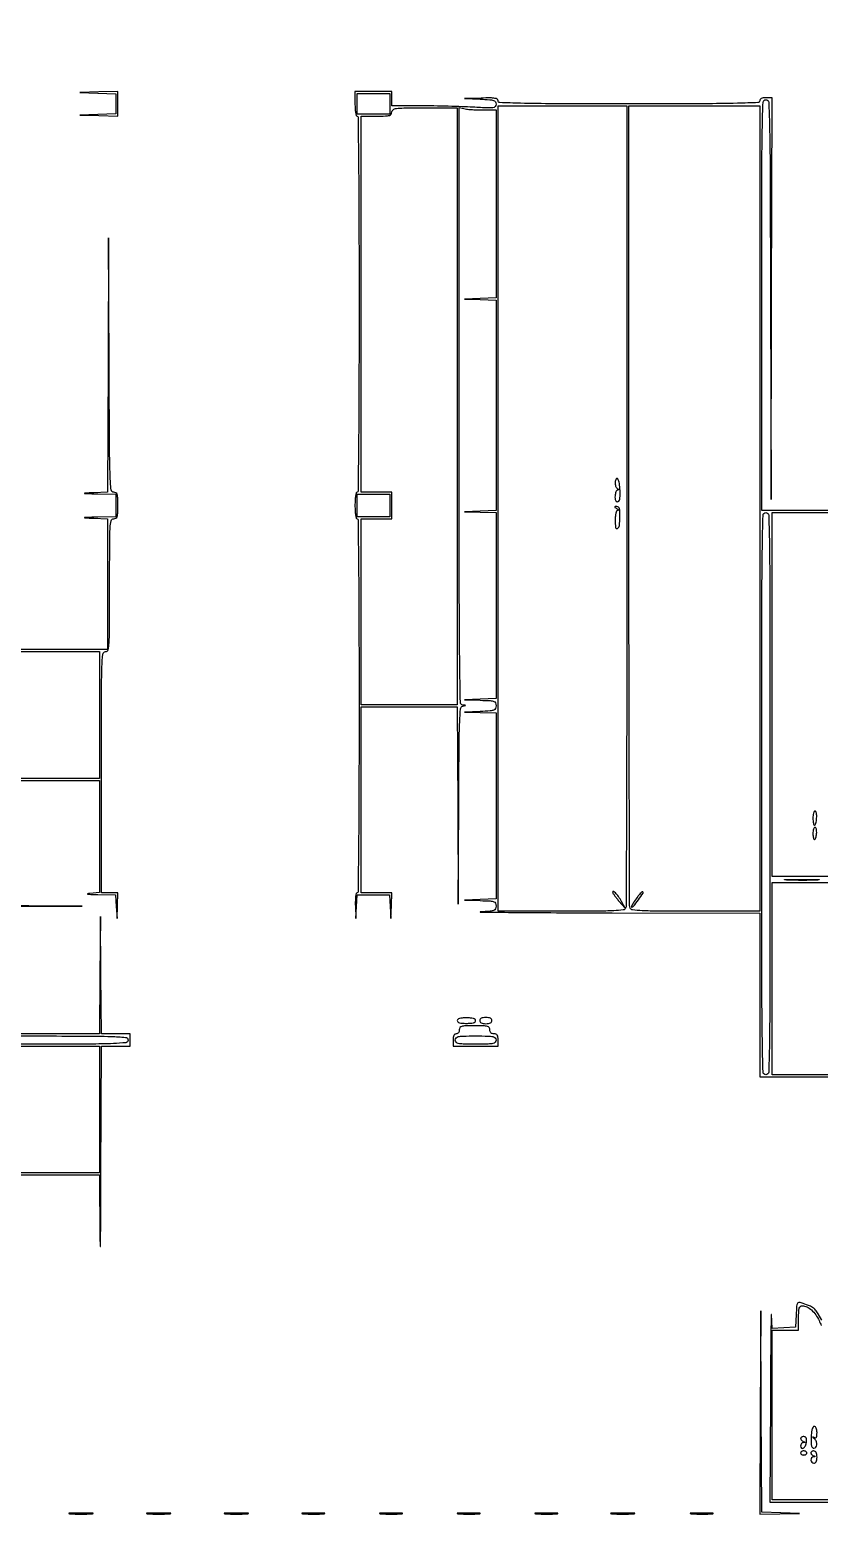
# Model space of a CAD drawing. Extents: x 23 to 255, y 40 to 184.
# Drawn here: x 103.8 to 136.5, y 39.8 to 101.3 of the extents above; entities that cross this region are included whole.
import ezdxf

# ---------------------------------------------------------------- set-up
doc = ezdxf.new("R2010")
doc.units = 0
doc.header["$MEASUREMENT"] = 0

msp = doc.modelspace()

# ---------------------------------------------------------------- linework, layer by layer
for points in [[(207.919475, 175.632891, 0.000007), (191.762556, 175.634099, 0.00002), (173.0434, 175.634494, 0.000013), (151.49745, 175.633531), (95.9364, 175.6296)], [(96.591991, 78.0858, -0.000015), (96.570667, 70.513747, -0.41338)], [(147.62164, 81.3852), (134.091, 81.3852), (134.091, 89.8875, -0.000257), (134.093891, 95.513902, -0.004705), (134.11257, 97.303239, -0.006505), (134.144671, 98.27985, -0.400842), (134.259783, 98.3898, -0.399559), (134.37486, 98.28037, -0.006807), (134.409748, 97.329637, -0.004835), (134.433114, 95.585194, -0.000266), (134.450555, 90.12015), (134.472543, 81.8505), (134.493271, 90.16245), (134.514, 98.4744), (134.2602, 98.4744, 0.033607), (134.148352, 98.466874, 0.082504), (134.06985, 98.442675, 0.12651), (134.023497, 98.402402, 0.152103), (134.0064, 98.3475, -0.40268), (133.930902, 98.268957, -0.004027), (133.08285, 98.242246, -0.005253), (131.699656, 98.224363, -0.000605), (128.592, 98.2206, -0.000605), (125.484344, 98.224363, -0.005253), (124.10115, 98.242246, -0.004027), (123.253098, 98.268957, -0.40268), (123.1776, 98.3475, 0.262596), (123.142079, 98.41047, 0.097169), (123.042963, 98.446636, 0.038794), (122.851504, 98.461715, 0.006359), (122.47965, 98.457375), (121.7817, 98.440349), (122.43735, 98.411516, -0.005852), (122.830704, 98.389603, -0.059825), (122.990778, 98.359338, -0.177897), (123.064828, 98.302047, -0.140974), (123.093, 98.204115, -0.179273), (123.056635, 98.105951, -0.185062), (122.965618, 98.056788, -0.044018), (122.758062, 98.048212, -0.002719), (122.14125, 98.080389, 0.00538), (121.690923, 98.101479, 0.002611), (121.114946, 98.119234, 0.002589), (120.514969, 98.131485, 0.00373), (119.98395, 98.135615), (118.7784, 98.136), (118.7784, 98.4321), (118.7784, 98.7282), (118.017, 98.7282), (117.2556, 98.7282), (117.2556, 98.2206, 0.015416), (117.261643, 98.02464, 0.025878), (117.280275, 97.86105, 0.024068), (117.306782, 97.738653, 0.339565), (117.3402, 97.713, -0.410769), (117.381614, 97.67207, -0.000226), (117.40342, 95.74605, -0.002), (117.419897, 93.347424, -0.000717), (117.4248, 89.9298, -0.000717), (117.419897, 86.512176, -0.002), (117.40342, 84.11355, -0.000226), (117.381614, 82.18753, -0.410769), (117.3402, 82.1466, 0.345347), (117.306315, 82.120027, 0.022017), (117.280004, 81.987975, 0.024301), (117.261552, 81.811294, 0.013867), (117.2556, 81.5967, 0.013867), (117.261552, 81.382106, 0.024301), (117.280004, 81.205425, 0.022017), (117.306315, 81.073373, 0.345347), (117.3402, 81.0468, -0.410749), (117.38161, 81.005878, -0.000228), (117.403419, 79.090425, -0.002011), (117.419897, 76.704786, -0.000721), (117.4248, 73.3059, -0.000721), (117.419897, 69.907014, -0.002011), (117.403419, 67.521375, -0.000228), (117.38161, 65.605922, -0.410749), (117.3402, 65.565, 0.347383), (117.306497, 65.538371, 0.026107), (117.284012, 65.415662, 0.026096), (117.271009, 65.246786, 0.013728), (117.271597, 65.03625), (117.287593, 64.5075), (117.318118, 64.99395), (117.348644, 65.4804), (118.017, 65.4804), (118.685356, 65.4804), (118.715882, 64.99395), (118.746407, 64.5075), (118.762403, 65.03625), (118.7784, 65.565), (118.1439, 65.565), (117.5094, 65.565), (117.5094, 69.4143), (117.5094, 73.2636), (119.496688, 73.2636), (121.483975, 73.2636), (121.506769, 69.18165), (121.529563, 65.0997), (121.549882, 69.175447, -0.000697), (121.565831, 71.676081, -0.008282), (121.589399, 72.644382, -0.013201), (121.625556, 73.180819, -0.315232), (121.71825, 73.289883, 0.001923), (121.817755, 73.316296, 0.339035), (121.824, 73.324447, 0.392517), (121.817565, 73.331381, 0.002113), (121.71825, 73.338386, -0.389525), (121.617669, 73.443847, -0.001716), (121.59162, 75.135256, -0.002783), (121.573425, 77.978102, -0.000209), (121.5702, 85.709667), (121.5702, 98.071134), (121.76055, 98.020122, 0.040159), (121.868791, 98.000251, 0.00822), (122.062731, 97.983756, 0.008606), (122.289366, 97.972143, 0.00799), (122.52195, 97.967955), (123.093, 97.9668), (123.093, 94.078759), (123.093, 90.190717), (122.43735, 90.161884), (121.7817, 90.133051), (122.43735, 90.116025), (123.093, 90.099), (123.093, 85.745659), (123.093, 81.392317), (122.43735, 81.363484), (121.7817, 81.334651), (122.43735, 81.317625), (123.093, 81.3006), (123.093, 77.454859), (123.093, 73.609117), (122.43735, 73.580284), (121.7817, 73.551451), (122.43735, 73.534425, -0.005024), (122.856445, 73.519327, -0.071239), (123.003431, 73.491319, -0.216228), (123.069488, 73.428982, -0.097423), (123.093, 73.309459, -0.099039), (123.069111, 73.190039, -0.210367), (123.00223, 73.126313, -0.070572), (122.853701, 73.095331, -0.005196), (122.43735, 73.072684), (121.7817, 73.043851), (122.43735, 73.026825), (123.093, 73.0098), (123.093, 69.164059), (123.093, 65.318317), (122.43735, 65.289484), (121.7817, 65.260651), (122.43735, 65.243625, -0.005024), (122.856445, 65.228527, -0.071239), (123.003431, 65.200519, -0.216228), (123.069488, 65.138182, -0.097423), (123.093, 65.018659, -0.099039), (123.069111, 64.899239, -0.210367), (123.00223, 64.835513, -0.070572), (122.853701, 64.804531, -0.005196), (122.43735, 64.781884, 0.972665), (122.437547, 64.769762, 0.000768), (123.7698, 64.756519, 0.000934), (125.593564, 64.744599, 0.000471), (127.89405, 64.736025), (134.0064, 64.719), (134.0064, 61.335), (134.0064, 57.951), (142.2972, 57.951)], [(101.9007, 70.218), (106.6806, 70.218), (106.6806, 67.896135), (106.6806, 65.574271), (106.27875, 65.542584, 0.036185), (106.187783, 65.52874, 0.833222), (106.188342, 65.515397, 0.026301), (106.323412, 65.503623, 0.003411), (106.612928, 65.495649), (107.348956, 65.4804), (107.379482, 64.99395), (107.410007, 64.5075), (107.426003, 65.03625), (107.442, 65.565), (107.1036, 65.565), (106.7652, 65.565), (106.7652, 70.5564, -0.000451), (106.768163, 73.843473, -0.008021), (106.787067, 74.902725, -0.017534), (106.824795, 75.449041, -0.384067), (106.9344, 75.5478, 0.343102), (107.036524, 75.627228, 0.046852), (107.081148, 75.912637, 0.014494), (107.100478, 76.507631, 0.000872), (107.1036, 78.2973, -0.000872), (107.106722, 80.086969, -0.014494), (107.126052, 80.681962, -0.046852), (107.170676, 80.967372, -0.343102), (107.2728, 81.0468, 0.134481), (107.362987, 81.071504, 0.186514), (107.414342, 81.136687, 0.067313), (107.437229, 81.27492, 0.007414), (107.442, 81.5967, 0.007435), (107.437222, 81.917986, 0.067024), (107.414367, 82.056451, 0.185627), (107.363172, 82.121804, 0.135625), (107.27344, 82.1466, -0.385718), (107.163279, 82.246436, -0.015503), (107.12388, 82.831361, -0.007566), (107.100166, 83.953957, -0.000432), (107.082438, 87.41295), (107.059996, 92.6793), (107.039498, 87.416815), (107.019, 82.154331), (106.44795, 82.124735, 0.000618), (106.068105, 82.104578, 0.851294), (106.067301, 82.097031, 0.06079), (106.114815, 82.090096, 0.000281), (106.61715, 82.07857), (107.3574, 82.062), (107.3574, 81.5967), (107.3574, 81.1314), (106.61715, 81.11483, 0.000281), (106.114815, 81.103304, 0.06079), (106.067301, 81.096369, 0.851294), (106.068105, 81.088822, 0.000618), (106.44795, 81.068665), (107.019, 81.039069), (107.019, 78.335735), (107.019, 75.6324), (102.0699, 75.6324)], [(102.7044, 53.8902), (106.678189, 53.8902), (106.701794, 51.24645, 0.013399), (106.712802, 50.938452, 0.961334), (106.724311, 50.938717, 0.002618), (106.736162, 52.007518, 0.000526), (106.7453, 53.91135), (106.7652, 59.22), (107.3574, 59.22), (107.9496, 59.22), (107.9496, 59.4738), (107.9496, 59.7276), (107.358697, 59.7276), (106.767795, 59.7276), (106.743998, 62.15985), (106.720201, 64.5921), (106.700401, 62.15985), (106.6806, 59.7276), (101.9007, 59.7276)], [(102.4506, 59.643, -0.000413), (106.020215, 59.640052, -0.007397), (107.16705, 59.621189, -0.015164), (107.764139, 59.584383, -0.387549), (107.865, 59.4738, -0.380257), (107.76842, 59.36517, -0.02016), (107.267513, 59.326526, -0.008679), (106.287088, 59.307579, -0.000491), (103.2543, 59.3046)], [(136.578917, 47.886924), (136.426995, 48.144108, 0.044078), (136.31468, 48.300881, 0.072662), (136.191925, 48.407672, 0.053136), (136.017719, 48.495009, 0.014171), (135.723701, 48.595787, 0.092031), (135.617844, 48.608371, 0.278587), (135.560697, 48.568549, 0.087035), (135.532053, 48.454057, 0.006025), (135.512201, 48.120634), (135.4869, 47.5875), (135.004409, 47.562246), (134.521918, 47.536993), (134.492229, 48.112146, 0.964956), (134.479735, 48.111947, 0.001719), (134.466393, 47.294425, 0.001506), (134.454419, 46.080848, 0.000719), (134.44597, 44.52075), (134.4294, 40.3542), (153.0837, 40.3542, -0.000295)], [(137.9826, 40.4388), (136.2483, 40.4388), (134.514, 40.4388), (134.514, 43.9497), (134.514, 47.4606), (135.0639, 47.4606), (135.6138, 47.4606), (135.6138, 47.9682, -0.009232), (135.618957, 48.24746, -0.062854), (135.641216, 48.383257, -0.160334), (135.687542, 48.450112, -0.16314), (135.764176, 48.4758, -0.114302), (135.951685, 48.432367, -0.06698), (136.144219, 48.303736, -0.058582), (136.320554, 48.107096, -0.048296), (136.459995, 47.862122, 0.006102), (136.553564, 47.659785, 0.124927)]]:
    msp.add_lwpolyline(points, format="xyb")
for points in [[(106.61715, 98.66521), (107.3574, 98.637013), (107.3574, 98.2206), (107.3574, 97.804187), (106.61715, 97.77599), (105.8769, 97.747793), (106.65945, 97.730397), (107.442, 97.713), (107.442, 98.2206), (107.442, 98.7282), (106.65945, 98.710803), (105.8769, 98.693407)], [(118.6938, 98.2206), (118.6938, 97.7976), (118.017, 97.7976), (117.3402, 97.7976), (117.3402, 98.2206), (117.3402, 98.6436), (118.017, 98.6436), (118.6938, 98.6436)], [(118.6938, 81.5967), (118.6938, 81.1314), (118.017, 81.1314), (117.3402, 81.1314), (117.3402, 81.5967), (117.3402, 82.062), (118.017, 82.062), (118.6938, 82.062)], [(106.6806, 56.5974), (106.6806, 53.9748), (102.7044, 53.9748), (98.7282, 53.9748), (98.7282, 56.5974), (98.7282, 59.22), (102.7044, 59.22), (106.6806, 59.22)], [(134.026734, 44.05545), (134.0064, 39.8466), (134.83125, 39.864158), (135.6561, 39.881716), (134.874345, 39.909622), (134.092591, 39.937528), (134.06983, 44.100914), (134.047069, 48.2643)]]:
    msp.add_lwpolyline(points, close=True)
for points in [[(121.4856, 85.6998), (121.4856, 73.3482), (119.4975, 73.3482), (117.5094, 73.3482), (117.5094, 77.1975), (117.5094, 81.0468), (118.1439, 81.0468), (118.7784, 81.0468), (118.7784, 81.5967), (118.7784, 82.1466), (118.1439, 82.1466), (117.5094, 82.1466), (117.5094, 89.9298), (117.5094, 97.713), (118.1439, 97.713, 0.005909), (118.521926, 97.717467, 0.059311), (118.677938, 97.73979, 0.180365), (118.750456, 97.791288, 0.150217), (118.7784, 97.8822, -0.254715), (118.830161, 97.977213, -0.112672), (118.96875, 98.027606, -0.029052), (119.27444, 98.047893, -0.002045), (120.132, 98.0514), (121.4856, 98.0514)], [(128.5074, 81.603619, -0.000291), (128.503706, 75.25513, -0.000479), (128.492316, 69.888316, -0.000026), (128.477158, 65.050348, -0.091056), (128.456049, 64.937419, -0.277596), (128.35602, 64.859331, -0.017778), (127.971054, 64.826248, -0.01123), (127.296787, 64.807557, -0.001314), (125.791149, 64.8036), (123.1776, 64.8036), (123.1776, 81.4698), (123.1776, 98.136), (125.8425, 98.136), (128.5074, 98.136)], [(134.0064, 81.4698), (134.0064, 64.8036), (131.350551, 64.8036, -0.00129), (129.819629, 64.807548, -0.011059), (129.135041, 64.826225, -0.017345), (128.743815, 64.859195, -0.278273), (128.643351, 64.937419, -0.091056), (128.622242, 65.050348, -0.000026), (128.607084, 69.888316, -0.000479), (128.595694, 75.25513, -0.000291), (128.592, 81.603619), (128.592, 98.136), (131.2992, 98.136), (134.0064, 98.136)], [(128.021741, 82.55208, 0.051411), (128.023863, 82.475071, 0.050706), (128.041629, 82.39974, 0.055239), (128.071396, 82.337046, 0.113218), (128.109411, 82.298552, -0.035895), (128.143552, 82.273242, -0.164022), (128.155988, 82.252301, -0.35199), (128.148893, 82.238198, -0.103628), (128.123545, 82.232495, 0.226432), (128.088556, 82.215155, 0.062804), (128.056203, 82.161169, 0.050211), (128.030935, 82.083387, 0.034443), (128.017526, 81.9915, 0.033669), (128.016604, 81.886036, 0.086092), (128.033986, 81.811913, 0.136543), (128.068899, 81.768161, 0.15776), (128.119462, 81.7518, 0.229363), (128.175488, 81.778928, 0.1117), (128.210631, 81.852341, 0.051739), (128.227004, 81.987435, 0.011921), (128.225482, 82.217182, 0.031884), (128.197795, 82.510195, 0.097454), (128.129226, 82.696732, 0.57497), (128.064768, 82.695483, 0.108576)], [(128.0844, 81.4698, -0.031526), (128.127352, 81.438036, -0.123468), (128.146509, 81.411501, -0.344938), (128.141488, 81.394342, -0.153168), (128.117636, 81.386495, 0.288241), (128.079949, 81.362068, 0.048987), (128.050355, 81.277476, 0.038751), (128.030387, 81.154654, 0.020931), (128.023971, 81.001479, 0.029786), (128.042748, 80.68657, 0.540877), (128.117904, 80.649328, 0.234332), (128.196424, 80.76947, 0.024152), (128.220888, 81.117269, 0.012029), (128.220404, 81.344652, 0.064376), (128.20133, 81.466922, 0.149698), (128.160268, 81.529525, 0.177473), (128.093988, 81.553105, 0.012346), (128.016388, 81.550451, 0.364273), (128.003061, 81.537847, 0.275556), (128.011701, 81.518665, 0.009029)], [(134.4294, 69.6681, -0.000185), (134.426545, 61.945015, -0.003451), (134.407942, 59.510813, -0.003609), (134.37833, 58.150355, -0.40575), (134.2602, 58.0356, -0.40575), (134.14207, 58.150355, -0.003609), (134.112458, 59.510813, -0.003451), (134.093855, 61.945015, -0.000185), (134.091, 69.6681, -0.000185), (134.093855, 77.391185, -0.003451), (134.112458, 79.825387, -0.003609), (134.14207, 81.185845, -0.40575), (134.2602, 81.3006, -0.40575), (134.37833, 81.185845, -0.003609), (134.407942, 79.825387, -0.003451), (134.426545, 77.391185, -0.000185)], [(106.6806, 72.9252), (106.6806, 70.3026), (102.0699, 70.3026, -0.001349), (100.173107, 70.307718, -0.002929), (98.716314, 70.324112, -0.000406), (97.494019, 70.346022, -0.408737), (97.4592, 70.381499, 0.170109), (97.447258, 70.415584, 0.058089), (97.409498, 70.452996, 0.0497), (97.354753, 70.487732, 0.039709), (97.29, 70.5141, -0.257885), (97.188891, 70.620759, -0.046909), (97.143843, 70.899601, -0.015565), (97.124132, 71.457895, -0.001041), (97.1208, 73.057801), (97.1208, 75.5478), (101.9007, 75.5478), (106.6806, 75.5478)], [(136.206, 68.6529, 0.021431), (136.210867, 68.539413, 0.034466), (136.225772, 68.443779, 0.038234), (136.247177, 68.374571, 0.307807), (136.273309, 68.3568, 0.292858), (136.300644, 68.374313, 0.036184), (136.326703, 68.443779, 0.033535), (136.348043, 68.539427, 0.021309), (136.360559, 68.6529, 0.027804), (136.361881, 68.766371, 0.044924), (136.349013, 68.862021, 0.05756), (136.325484, 68.928852, 0.286821), (136.29325, 68.949, 0.273269), (136.259625, 68.92914, 0.054357), (136.23163, 68.862021, 0.043786), (136.212333, 68.766353, 0.027888)], [(136.206, 68.0184, 0.024789), (136.210825, 67.92114, 0.039397), (136.225565, 67.839154, 0.046828), (136.246856, 67.780868, 0.289443), (136.272605, 67.7646, 0.273944), (136.299601, 67.780591, 0.043716), (136.325325, 67.839154, 0.038035), (136.346305, 67.921154, 0.024603), (136.358549, 68.0184, 0.032026), (136.359718, 68.115642, 0.051203), (136.346961, 68.197646, 0.06845), (136.323538, 68.254094, 0.26623), (136.291944, 68.2722, 0.252544), (136.25893, 68.254389, 0.063787), (136.231246, 68.197646, 0.049538), (136.212256, 68.115624, 0.03214)], [(136.400217, 66.094462, -0.007659), (136.119333, 66.085352, -0.004233), (135.776036, 66.082387, -0.00422), (135.427986, 66.085266, -0.006772), (135.131217, 66.094246, -0.034402), (135.03754, 66.104837, -0.891547), (135.038202, 66.114723, -0.010022), (135.28598, 66.121587, -0.00187), (135.7407, 66.123365, -0.00193), (136.19616, 66.121685, -0.009062), (136.457896, 66.114964, -0.83955), (136.459207, 66.104951, -0.064206)], [(127.917476, 65.596509, 0.134663), (127.930781, 65.553272, 0.011886), (127.994975, 65.457402, 0.014873), (128.078989, 65.345394, 0.011036), (128.178108, 65.2266), (128.436465, 64.9305), (128.281582, 65.211954, 0.023829), (128.159935, 65.410048, 0.039953), (128.03744, 65.562077, 0.098609), (127.954101, 65.621087, 0.553191)], [(128.961264, 65.41591, 0.005502), (128.812504, 65.206777, 0.022695), (128.729789, 65.0754, 0.042898), (128.693295, 64.995988, 0.519286), (128.709602, 64.9728, 0.232483), (128.783214, 65.008983, 0.007883), (128.981843, 65.275024, 0.006733), (129.174389, 65.549289, 0.360511), (129.168838, 65.608562, 0.366085), (129.144116, 65.610632, 0.032462), (129.091793, 65.56804, 0.030447), (129.028718, 65.501914, 0.017909)], [(121.4856, 60.2775, 0.229515), (121.509814, 60.227528, 0.095365), (121.578131, 60.192117, 0.053902), (121.694187, 60.170955, 0.018166), (121.8663, 60.1647, 0.018166), (122.038413, 60.170955, 0.053902), (122.154469, 60.192117, 0.095365), (122.222786, 60.227528, 0.229515), (122.247, 60.2775, 0.229515), (122.222786, 60.327472, 0.095365), (122.154469, 60.362883, 0.053902), (122.038413, 60.384045, 0.018166), (121.8663, 60.3903, 0.018166), (121.694187, 60.384045, 0.053902), (121.578131, 60.362883, 0.095365), (121.509814, 60.327472, 0.229515)], [(122.4162, 60.2775, 0.152103), (122.433297, 60.222598, 0.12651), (122.47965, 60.182325, 0.082504), (122.558152, 60.158126, 0.033607), (122.67, 60.1506, 0.033607), (122.781848, 60.158126, 0.082504), (122.86035, 60.182325, 0.12651), (122.906703, 60.222598, 0.152103), (122.9238, 60.2775, 0.152103), (122.906703, 60.332402, 0.12651), (122.86035, 60.372675, 0.082504), (122.781848, 60.396874, 0.033607), (122.67, 60.4044, 0.033607), (122.558152, 60.396874, 0.082504), (122.47965, 60.372675, 0.12651), (122.433297, 60.332402, 0.152103)], [(121.5702, 59.8968, -0.072314), (121.560736, 59.831708, -0.08892), (121.533188, 59.77695, -0.10214), (121.492009, 59.740561, -0.130775), (121.4433, 59.7276, 0.152103), (121.388398, 59.710503, 0.12651), (121.348125, 59.66415, 0.082504), (121.323926, 59.585648, 0.033607), (121.3164, 59.4738), (121.3164, 59.22), (122.247, 59.22), (123.1776, 59.22), (123.1776, 59.4738, 0.030703), (123.169795, 59.600778, 0.116834), (123.14235, 59.674725, 0.166173), (123.090912, 59.71411, 0.081208), (123.0084, 59.7276, -0.072254), (122.934531, 59.738331, -0.124864), (122.8815, 59.7699, -0.124864), (122.849931, 59.822931, -0.072254), (122.8392, 59.8968, 0.150217), (122.811256, 59.987712, 0.180365), (122.738738, 60.03921, 0.059311), (122.582726, 60.061533, 0.005909), (122.2047, 60.066, 0.005909), (121.826674, 60.061533, 0.059311), (121.670663, 60.03921, 0.180365), (121.598144, 59.987712, 0.150217)], [(123.093, 59.4738, -0.186821), (123.057285, 59.381551, -0.160003), (122.9661, 59.32998, -0.045528), (122.765904, 59.308598, -0.003852), (122.247, 59.3046, -0.003852), (121.728096, 59.308598, -0.045528), (121.5279, 59.32998, -0.160003), (121.436715, 59.381551, -0.186821), (121.401, 59.4738, -0.186821), (121.436715, 59.566049, -0.160003), (121.5279, 59.61762, -0.045528), (121.728096, 59.639002, -0.003852), (122.247, 59.643, -0.003852), (122.765904, 59.639002, -0.045528), (122.9661, 59.61762, -0.160003), (123.057285, 59.566049, -0.186821)], [(135.6984, 42.98385, 0.117038), (135.70619, 42.951027, 0.06394), (135.729464, 42.916546, 0.058299), (135.763711, 42.88572, 0.058288), (135.80415, 42.863629, -0.009076), (135.85997, 42.839918, -0.295955), (135.8676, 42.828156, -0.382689), (135.859427, 42.819042, -0.011437), (135.80415, 42.814279, 0.122652), (135.7638, 42.80148, 0.093971), (135.729464, 42.770214, 0.08494), (135.706364, 42.725329, 0.076604), (135.6984, 42.67365, 0.199289), (135.734531, 42.5866, 0.359367), (135.806763, 42.579793, 0.13574), (135.892911, 42.681053, 0.079484), (135.936669, 42.835274, 0.033762), (135.941947, 42.940037, 0.105459), (135.926127, 43.008433, 0.164572), (135.889064, 43.047143, 0.120811), (135.830919, 43.0614, 0.056584), (135.78023, 43.055645, 0.075989), (135.737328, 43.03862, 0.095143), (135.708565, 43.013435, 0.167003)], [(136.1321, 43.0332, 0.01145), (136.128016, 42.800311, 0.059778), (136.143956, 42.673222, 0.140367), (136.181971, 42.607303, 0.194597), (136.244523, 42.582, 0.215299), (136.331001, 42.621047, 0.166198), (136.371097, 42.717721, 0.115917), (136.348952, 42.849072, 0.087811), (136.26945, 42.972291, -0.004358), (136.212351, 43.034893, -0.184745), (136.206, 43.051495, -0.561535), (136.214063, 43.056411, -0.009535), (136.26945, 43.026518, 0.167018), (136.316325, 43.017844, 0.237978), (136.350287, 43.041847, 0.099958), (136.369911, 43.107846, 0.022444), (136.3752, 43.225607, 0.034374), (136.367826, 43.332747, 0.068198), (136.344862, 43.414563, 0.10066), (136.308882, 43.465994, 0.192241), (136.262777, 43.4844, 0.250146), (136.211453, 43.457009, 0.077259), (136.173201, 43.374932, 0.045265), (136.146571, 43.237532, 0.015135)], [(135.6984, 42.3846, 0.148195), (135.708177, 42.352337, 0.098894), (135.735677, 42.324851, 0.082425), (135.776786, 42.306319, 0.064853), (135.8253, 42.3, 0.064853), (135.873814, 42.306319, 0.082425), (135.914923, 42.324851, 0.098894), (135.942423, 42.352337, 0.148195), (135.9522, 42.3846, 0.148195), (135.942423, 42.416863, 0.098894), (135.914923, 42.444349, 0.082425), (135.873814, 42.462881, 0.064853), (135.8253, 42.4692, 0.064853), (135.776786, 42.462881, 0.082425), (135.735677, 42.444349, 0.098894), (135.708177, 42.416863, 0.148195)], [(136.1214, 42.39165, 0.117038), (136.12919, 42.358827, 0.06394), (136.152464, 42.324346, 0.058299), (136.186711, 42.29352, 0.058288), (136.22715, 42.271429, -0.009076), (136.28297, 42.247718, -0.295955), (136.2906, 42.235956, -0.382689), (136.282427, 42.226842, -0.011437), (136.22715, 42.222079, 0.221736), (136.149815, 42.179883, 0.180916), (136.123769, 42.08825, 0.170439), (136.163929, 41.997995, 0.206489), (136.2483, 41.9616, 0.152103), (136.303202, 41.978697, 0.12651), (136.343475, 42.02505, 0.082504), (136.367674, 42.103552, 0.033607), (136.3752, 42.2154, 0.033607), (136.367674, 42.327248, 0.082504), (136.343475, 42.40575, 0.12651), (136.303202, 42.452103, 0.152103), (136.2483, 42.4692, 0.059205), (136.199769, 42.463433, 0.078159), (136.158677, 42.44642, 0.096605), (136.131154, 42.42123, 0.160616)], [(105.47505, 39.868829, 0.01099), (105.677252, 39.859144, 0.006471), (105.9192, 39.856012, 0.006471), (106.161148, 39.859144, 0.01099), (106.36335, 39.868829, 0.067956), (106.417546, 39.880129, 0.813012), (106.416093, 39.890774, 0.014551), (106.237687, 39.898047, 0.002911), (105.9192, 39.899901, 0.002911), (105.600713, 39.898047, 0.014551), (105.422307, 39.890774, 0.813012), (105.420854, 39.880129, 0.067956)], [(108.68985, 39.868829, 0.01099), (108.892052, 39.859144, 0.006471), (109.134, 39.856012, 0.006471), (109.375948, 39.859144, 0.01099), (109.57815, 39.868829, 0.067956), (109.632346, 39.880129, 0.813012), (109.630893, 39.890774, 0.014551), (109.452487, 39.898047, 0.002911), (109.134, 39.899901, 0.002911), (108.815513, 39.898047, 0.014551), (108.637107, 39.890774, 0.813012), (108.635654, 39.880129, 0.067956)], [(111.90465, 39.868829, 0.01099), (112.106852, 39.859144, 0.006471), (112.3488, 39.856012, 0.006471), (112.590748, 39.859144, 0.01099), (112.79295, 39.868829, 0.067956), (112.847146, 39.880129, 0.813012), (112.845693, 39.890774, 0.014551), (112.667287, 39.898047, 0.002911), (112.3488, 39.899901, 0.002911), (112.030313, 39.898047, 0.014551), (111.851907, 39.890774, 0.813012), (111.850454, 39.880129, 0.067956)], [(115.122286, 39.868731, 0.010684), (115.322443, 39.859065, 0.00684), (115.55518, 39.855991, 0.006873), (115.783358, 39.859236, 0.012749), (115.968286, 39.869131, 0.11419), (116.004138, 39.880472, 0.736116), (116.001577, 39.891311, 0.014373), (115.825057, 39.89853, 0.003152), (115.5213, 39.900301, 0.003015), (115.218264, 39.898331, 0.016608), (115.055115, 39.890862, 0.841704), (115.054126, 39.880208, 0.048634)], [(118.337086, 39.868731, 0.010684), (118.537243, 39.859065, 0.00684), (118.76998, 39.855991, 0.006873), (118.998158, 39.859236, 0.012749), (119.183086, 39.869131, 0.11419), (119.218938, 39.880472, 0.736116), (119.216377, 39.891311, 0.014373), (119.039857, 39.89853, 0.003152), (118.7361, 39.900301, 0.003015), (118.433064, 39.898331, 0.016608), (118.269915, 39.890862, 0.841704), (118.268926, 39.880208, 0.048634)], [(121.551886, 39.868731, 0.010684), (121.752043, 39.859065, 0.00684), (121.98478, 39.855991, 0.006873), (122.212958, 39.859236, 0.012749), (122.397886, 39.869131, 0.11419), (122.433738, 39.880472, 0.736116), (122.431177, 39.891311, 0.014373), (122.254657, 39.89853, 0.003152), (121.9509, 39.900301, 0.003015), (121.647864, 39.898331, 0.016608), (121.484715, 39.890862, 0.841704), (121.483726, 39.880208, 0.048634)], [(124.766686, 39.868731, 0.010684), (124.966843, 39.859065, 0.00684), (125.19958, 39.855991, 0.006873), (125.427758, 39.859236, 0.012749), (125.612686, 39.869131, 0.11419), (125.648538, 39.880472, 0.736116), (125.645977, 39.891311, 0.014373), (125.469457, 39.89853, 0.003152), (125.1657, 39.900301, 0.003015), (124.862664, 39.898331, 0.016608), (124.699515, 39.890862, 0.841704), (124.698526, 39.880208, 0.048634)], [(127.89405, 39.868829, 0.01099), (128.096252, 39.859144, 0.006471), (128.3382, 39.856012, 0.006471), (128.580148, 39.859144, 0.01099), (128.78235, 39.868829, 0.067956), (128.836546, 39.880129, 0.813012), (128.835093, 39.890774, 0.014551), (128.656687, 39.898047, 0.002911), (128.3382, 39.899901, 0.002911), (128.019713, 39.898047, 0.014551), (127.841307, 39.890774, 0.813012), (127.839854, 39.880129, 0.067956)], [(131.196286, 39.868731, 0.010684), (131.396443, 39.859065, 0.00684), (131.62918, 39.855991, 0.006873), (131.857358, 39.859236, 0.012749), (132.042286, 39.869131, 0.11419), (132.078138, 39.880472, 0.736116), (132.075577, 39.891311, 0.014373), (131.899057, 39.89853, 0.003152), (131.5953, 39.900301, 0.003015), (131.292264, 39.898331, 0.016608), (131.129115, 39.890862, 0.841704), (131.128126, 39.880208, 0.048634)]]:
    msp.add_lwpolyline(points, format="xyb", close=True)
for points in [[(136.93341, 66.2418), (135.723705, 66.2418), (134.514, 66.2418), (134.514, 73.7712), (134.514, 81.3006), (140.3937, 81.3006)], [(138.4902, 58.0356), (134.514, 58.0356), (134.514, 62.0118), (134.514, 65.988), (135.783, 65.988), (137.052, 65.988)], [(101.54115, 64.993966), (105.9615, 65.016642), (101.54115, 65.037021)]]:
    msp.add_lwpolyline(points)

doc.saveas('drawing.dxf')
